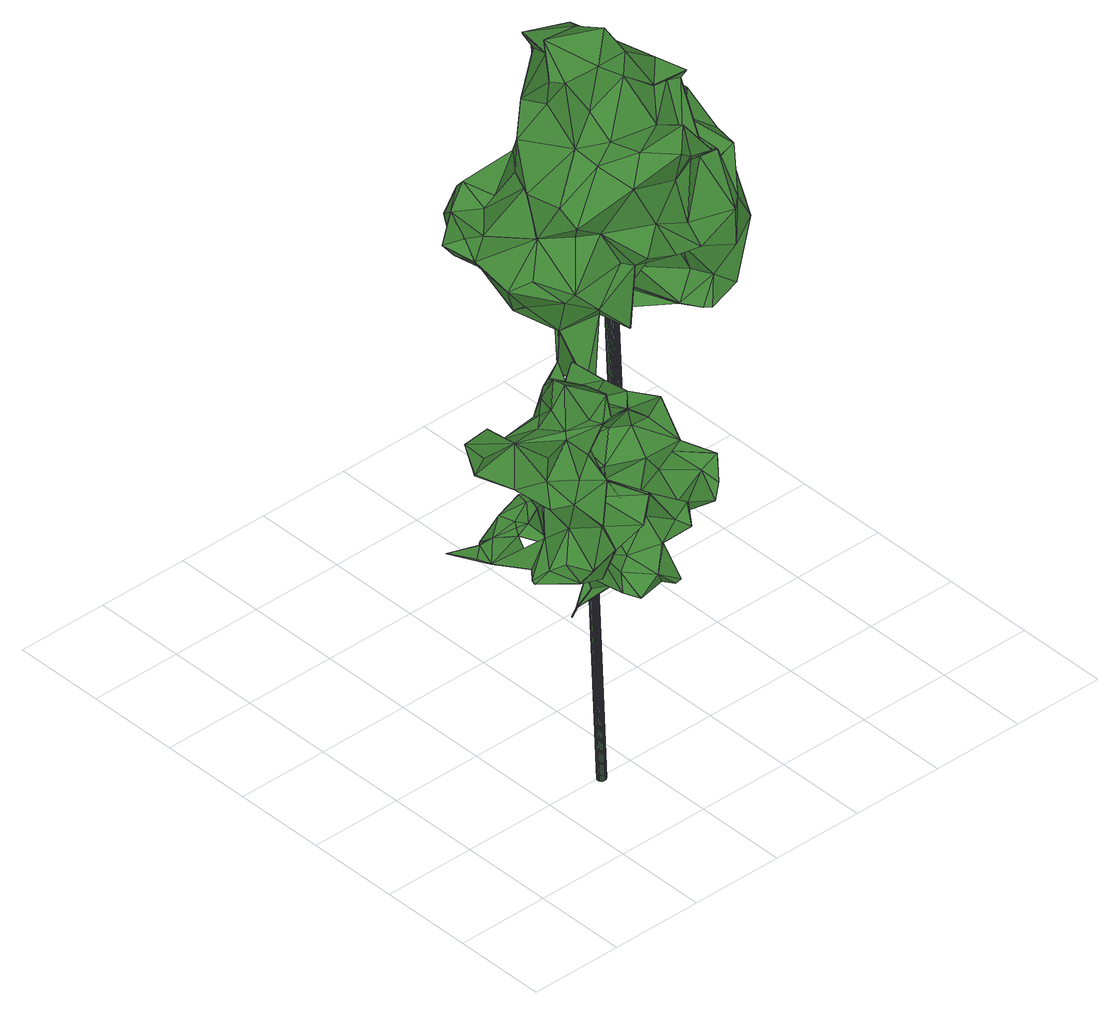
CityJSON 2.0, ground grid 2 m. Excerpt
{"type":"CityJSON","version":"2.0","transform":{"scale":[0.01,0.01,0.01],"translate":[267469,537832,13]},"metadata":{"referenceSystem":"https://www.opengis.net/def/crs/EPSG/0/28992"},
"CityObjects":{
"tree1":{"type":"SolitaryVegetationObject","attributes":{"gtid":402,"crown_width_m":4.12,"crown_median_z":20.37,"crown_r50_m":0.242,"crown_porosity":0.937,"trunk_H_m":6.7,"trunk_DBH_m":0.18,"trunk_radius_m":0.0898,"trunk_base_height_m":13.67,"original_gtid":"403"},"geometry":[{"type":"Solid","lod":"3","boundaries":[[[[0,1,2]],[[3,4,5]],[[6,7,8]],[[6,8,9]],[[10,11,12]],[[13,14,15]],[[16,17,18]],[[19,20,21]],[[22,23,24]],[[25,26,27]],[[28,29,30]],[[31,32,33]],[[2,34,35]],[[36,37,38]],[[9,39,6]],[[40,41,42]],[[43,40,42]],[[44,45,46]],[[47,45,44]],[[48,49,50]],[[51,49,48]],[[52,53,41]],[[54,55,56]],[[57,58,59]],[[57,12,58]],[[16,60,61]],[[18,61,60]],[[18,60,16]],[[62,63,64]],[[65,66,22]],[[67,68,69]],[[70,71,72]],[[42,41,73]],[[74,75,76]],[[52,77,78]],[[69,79,80]],[[74,76,81]],[[48,82,83]],[[84,6,76]],[[85,86,58]],[[87,58,86]],[[88,32,89]],[[50,82,48]],[[32,90,33]],[[91,33,90]],[[92,47,93]],[[37,79,38]],[[57,59,10]],[[18,94,95]],[[22,96,97]],[[98,21,85]],[[84,99,6]],[[38,100,101]],[[102,103,104]],[[88,105,106]],[[70,72,107]],[[15,89,13]],[[31,96,13]],[[96,31,97]],[[94,108,27]],[[81,109,51]],[[27,61,95]],[[110,111,63]],[[67,63,111]],[[43,112,113]],[[95,61,18]],[[79,37,80]],[[101,114,115]],[[31,13,89]],[[37,116,80]],[[102,117,118]],[[119,118,117]],[[120,121,23]],[[2,1,122]],[[69,64,67]],[[81,6,39]],[[81,39,83]],[[123,124,125]],[[10,126,11]],[[5,127,128]],[[129,130,131]],[[132,131,130]],[[94,27,95]],[[115,133,134]],[[135,123,134]],[[44,46,131]],[[10,12,57]],[[69,80,136]],[[53,137,54]],[[3,128,138]],[[69,68,79]],[[139,140,28]],[[73,22,66]],[[73,66,104]],[[17,94,18]],[[141,142,34]],[[143,144,94]],[[9,145,39]],[[120,146,100]],[[31,89,32]],[[6,99,7]],[[147,85,20]],[[58,148,149]],[[58,149,150]],[[151,132,152]],[[97,31,153]],[[5,154,127]],[[85,147,86]],[[155,105,15]],[[84,156,99]],[[150,10,58]],[[83,51,48]],[[157,158,43]],[[159,158,157]],[[160,113,161]],[[106,162,163]],[[72,71,164]],[[72,164,165]],[[36,116,37]],[[115,116,36]],[[166,167,168]],[[169,167,166]],[[108,94,144]],[[104,144,170]],[[24,23,171]],[[24,171,172]],[[173,174,0]],[[173,0,2]],[[23,175,120]],[[146,120,175]],[[2,117,172]],[[129,131,176]],[[102,24,172]],[[134,133,135]],[[83,39,51]],[[50,90,82]],[[177,119,141]],[[51,39,145]],[[145,81,51]],[[91,90,50]],[[51,109,33]],[[20,85,21]],[[165,129,1]],[[1,0,165]],[[82,90,83]],[[88,90,32]],[[92,45,47]],[[138,86,147]],[[154,4,178]],[[156,45,92]],[[3,138,147]],[[173,107,174]],[[27,28,16]],[[27,16,61]],[[179,11,126]],[[122,34,2]],[[180,143,157]],[[35,34,181]],[[141,1,177]],[[182,181,34]],[[102,162,24]],[[50,49,91]],[[145,25,183]],[[54,184,185]],[[186,30,29]],[[26,28,27]],[[40,160,186]],[[84,176,156]],[[187,134,123]],[[187,123,125]],[[70,164,71]],[[132,164,152]],[[64,69,136]],[[64,136,62]],[[188,189,152]],[[188,152,164]],[[152,190,151]],[[159,137,78]],[[65,104,66]],[[64,63,67]],[[145,9,8]],[[148,58,87]],[[173,121,188]],[[173,188,107]],[[191,192,193]],[[102,172,117]],[[109,194,33]],[[125,112,52]],[[163,162,102]],[[180,157,43]],[[170,144,143]],[[164,70,188]],[[127,154,195]],[[78,137,53]],[[196,7,192]],[[22,55,23]],[[12,137,58]],[[154,5,4]],[[110,188,121]],[[121,100,110]],[[120,100,121]],[[78,53,52]],[[81,83,109]],[[197,41,40]],[[107,188,70]],[[2,172,171]],[[168,198,166]],[[35,117,2]],[[114,199,115]],[[195,113,125]],[[109,83,163]],[[109,163,102]],[[200,195,124]],[[105,88,89]],[[105,89,15]],[[104,170,73]],[[28,30,139]],[[104,103,145]],[[51,33,91]],[[106,163,88]],[[74,118,119]],[[75,74,119]],[[12,11,184]],[[179,184,11]],[[59,58,10]],[[46,176,131]],[[185,184,179]],[[113,112,125]],[[184,137,12]],[[102,104,65]],[[145,183,104]],[[29,28,26]],[[129,177,1]],[[40,43,160]],[[201,137,157]],[[157,137,159]],[[116,136,80]],[[176,84,76]],[[75,176,76]],[[93,193,92]],[[10,150,202]],[[202,126,10]],[[203,197,40]],[[168,203,40]],[[197,204,134]],[[203,204,197]],[[26,205,29]],[[191,29,205]],[[206,204,203]],[[190,207,167]],[[203,167,207]],[[156,176,46]],[[6,81,76]],[[44,208,47]],[[138,209,86]],[[68,111,110]],[[206,62,136]],[[2,210,173]],[[171,210,2]],[[139,211,16]],[[132,130,164]],[[23,210,171]],[[157,143,201]],[[7,212,8]],[[34,142,182]],[[181,182,142]],[[72,213,107]],[[189,63,62]],[[20,214,147]],[[110,63,188]],[[46,45,156]],[[24,162,155]],[[155,162,105]],[[106,105,162]],[[179,55,185]],[[121,210,23]],[[173,210,121]],[[126,199,114]],[[179,126,114]],[[90,88,215]],[[90,215,83]],[[145,205,25]],[[26,25,205]],[[85,58,98]],[[145,74,81]],[[102,74,145]],[[29,193,186]],[[150,200,202]],[[216,200,150]],[[185,55,54]],[[188,63,189]],[[67,111,68]],[[193,192,92]],[[53,54,56]],[[113,195,161]],[[52,158,77]],[[159,77,158]],[[216,149,148]],[[190,167,169]],[[209,127,216]],[[217,148,86]],[[217,86,209]],[[94,17,218]],[[94,218,143]],[[187,125,52]],[[187,197,134]],[[141,35,142]],[[42,180,43]],[[42,73,180]],[[1,141,122]],[[216,195,200]],[[216,127,195]],[[152,189,190]],[[0,213,165]],[[165,213,72]],[[131,219,44]],[[218,220,19]],[[16,28,140]],[[147,214,178]],[[143,180,170]],[[73,170,180]],[[122,141,34]],[[8,205,145]],[[8,212,205]],[[38,79,68]],[[155,15,14]],[[96,14,13]],[[47,169,166]],[[47,166,93]],[[22,14,96]],[[155,14,22]],[[155,22,24]],[[30,186,160]],[[30,160,139]],[[43,113,160]],[[181,142,35]],[[211,178,214]],[[100,146,101]],[[197,187,41]],[[52,41,187]],[[116,204,136]],[[206,136,204]],[[216,148,217]],[[216,217,209]],[[208,169,47]],[[102,118,74]],[[209,128,127]],[[168,167,203]],[[109,65,194]],[[135,202,124]],[[200,124,202]],[[206,203,207]],[[5,128,3]],[[211,220,16]],[[104,183,108]],[[27,108,183]],[[73,56,55]],[[41,53,56]],[[41,56,73]],[[119,117,35]],[[131,132,219]],[[132,151,219]],[[208,219,151]],[[44,219,208]],[[33,153,31]],[[190,169,151]],[[151,169,208]],[[184,54,137]],[[98,137,201]],[[58,137,98]],[[109,102,65]],[[212,7,196]],[[190,189,207]],[[207,189,62]],[[207,62,206]],[[40,221,168]],[[198,168,221]],[[115,204,116]],[[134,204,115]],[[214,220,211]],[[196,192,191]],[[99,192,7]],[[153,65,97]],[[97,65,22]],[[150,149,216]],[[205,212,196]],[[205,196,191]],[[114,175,179]],[[146,175,114]],[[186,198,221]],[[186,221,40]],[[179,175,55]],[[156,192,99]],[[92,192,156]],[[29,191,193]],[[23,55,175]],[[146,114,101]],[[38,222,36]],[[38,101,222]],[[101,115,222]],[[222,115,36]],[[22,73,55]],[[119,35,141]],[[174,107,213]],[[174,213,0]],[[199,126,133]],[[25,27,183]],[[108,144,104]],[[91,49,51]],[[218,16,220]],[[218,17,16]],[[214,19,220]],[[20,19,214]],[[158,52,112]],[[158,112,43]],[[78,77,159]],[[16,140,139]],[[178,223,154]],[[178,211,223]],[[160,161,139]],[[161,211,139]],[[223,211,161]],[[223,161,154]],[[161,195,154]],[[145,103,102]],[[177,75,119]],[[153,33,194]],[[177,176,75]],[[177,129,176]],[[224,93,198]],[[224,198,186]],[[166,198,93]],[[87,86,148]],[[163,83,215]],[[163,215,88]],[[224,225,93]],[[193,93,225]],[[186,225,224]],[[193,225,186]],[[100,68,110]],[[19,21,218]],[[38,68,100]],[[201,143,21]],[[201,21,98]],[[199,133,115]],[[202,135,133]],[[202,133,126]],[[143,218,21]],[[135,124,123]],[[125,124,195]],[[138,128,209]],[[165,164,130]],[[129,165,130]],[[178,4,147]],[[147,4,3]],[[153,194,65]],[[226,227,228]],[[226,228,229]],[[229,228,230]],[[229,230,231]],[[228,227,232]],[[228,232,230]],[[230,232,233]],[[230,233,231]],[[232,227,234]],[[232,234,233]],[[233,234,235]],[[233,235,231]],[[234,227,236]],[[234,236,235]],[[235,236,237]],[[235,237,231]],[[236,227,238]],[[236,238,237]],[[237,238,239]],[[237,239,231]],[[238,227,240]],[[238,240,239]],[[239,240,241]],[[239,241,231]],[[240,227,242]],[[240,242,241]],[[241,242,243]],[[241,243,231]],[[242,227,244]],[[242,244,243]],[[243,244,245]],[[243,245,231]],[[244,227,246]],[[244,246,245]],[[245,246,247]],[[245,247,231]],[[246,227,248]],[[246,248,247]],[[247,248,249]],[[247,249,231]],[[248,227,250]],[[248,250,249]],[[249,250,251]],[[249,251,231]],[[250,227,252]],[[250,252,251]],[[251,252,253]],[[251,253,231]],[[252,227,254]],[[252,254,253]],[[253,254,255]],[[253,255,231]],[[254,227,256]],[[254,256,255]],[[255,256,257]],[[255,257,231]],[[256,227,258]],[[256,258,257]],[[257,258,259]],[[257,259,231]],[[258,227,260]],[[258,260,259]],[[259,260,261]],[[259,261,231]],[[260,227,262]],[[260,262,261]],[[261,262,263]],[[261,263,231]],[[262,227,264]],[[262,264,263]],[[263,264,265]],[[263,265,231]],[[264,227,266]],[[264,266,265]],[[265,266,267]],[[265,267,231]],[[266,227,268]],[[266,268,267]],[[267,268,269]],[[267,269,231]],[[268,227,270]],[[268,270,269]],[[269,270,271]],[[269,271,231]],[[270,227,272]],[[270,272,271]],[[271,272,273]],[[271,273,231]],[[272,227,274]],[[272,274,273]],[[273,274,275]],[[273,275,231]],[[274,227,226]],[[274,226,275]],[[275,226,229]],[[275,229,231]]]]}]},
"tree2":{"type":"SolitaryVegetationObject","attributes":{"gtid":361,"crown_width_m":5.35,"crown_median_z":20.96,"crown_r50_m":0.291,"crown_porosity":0.917,"trunk_H_m":7.22,"trunk_DBH_m":0.253,"trunk_radius_m":0.126,"trunk_base_height_m":13.74,"original_gtid":"362"},"geometry":[{"type":"Solid","lod":"3","boundaries":[[[[276,277,278]],[[279,277,276]],[[280,281,282]],[[283,284,285]],[[286,287,288]],[[289,290,291]],[[292,293,294]],[[292,294,295]],[[296,297,298]],[[299,300,301]],[[302,303,276]],[[304,305,306]],[[307,308,309]],[[310,311,312]],[[313,314,310]],[[311,310,314]],[[315,316,317]],[[318,319,279]],[[320,321,312]],[[322,323,290]],[[297,324,298]],[[325,326,327]],[[328,329,299]],[[328,330,329]],[[306,331,332]],[[333,334,335]],[[302,278,336]],[[308,302,336]],[[337,338,339]],[[340,341,301]],[[342,282,343]],[[309,344,345]],[[346,347,348]],[[349,317,306]],[[332,349,306]],[[344,309,350]],[[327,351,325]],[[352,353,354]],[[355,344,353]],[[333,335,356]],[[327,357,351]],[[358,357,327]],[[329,359,360]],[[361,362,363]],[[350,309,364]],[[365,366,367]],[[368,369,370]],[[371,372,373]],[[371,373,374]],[[296,375,376]],[[332,377,378]],[[301,341,366]],[[296,379,375]],[[340,301,380]],[[340,380,286]],[[288,379,286]],[[324,297,372]],[[324,372,371]],[[348,347,381]],[[382,325,383]],[[327,384,385]],[[374,346,386]],[[387,388,389]],[[282,318,390]],[[391,392,393]],[[276,278,302]],[[286,379,296]],[[293,377,294]],[[394,321,395]],[[396,397,398]],[[363,362,399]],[[400,309,345]],[[401,402,285]],[[403,377,293]],[[320,404,321]],[[405,406,342]],[[405,342,407]],[[408,280,282]],[[409,312,311]],[[320,312,409]],[[333,410,334]],[[311,283,409]],[[411,409,283]],[[313,310,412]],[[413,303,414]],[[302,414,303]],[[415,416,417]],[[295,416,415]],[[418,397,396]],[[419,350,315]],[[420,421,422]],[[409,337,320]],[[423,424,425]],[[331,426,416]],[[284,283,314]],[[331,305,426]],[[331,306,305]],[[427,367,428]],[[411,339,338]],[[429,421,430]],[[430,421,420]],[[431,349,418]],[[432,349,431]],[[432,431,418]],[[433,434,398]],[[296,428,340]],[[423,365,435]],[[298,427,296]],[[415,336,422]],[[422,363,420]],[[433,398,436]],[[418,349,389]],[[418,437,391]],[[438,391,437]],[[439,440,288]],[[325,351,383]],[[327,385,358]],[[360,441,299]],[[351,357,383]],[[442,374,443]],[[336,417,308]],[[415,417,336]],[[419,315,432]],[[320,330,404]],[[298,324,427]],[[444,445,446]],[[375,440,447]],[[280,408,406]],[[352,448,449]],[[450,451,406]],[[452,406,451]],[[314,453,284]],[[454,455,429]],[[455,456,429]],[[287,439,288]],[[447,376,375]],[[288,375,379]],[[450,457,458]],[[459,458,457]],[[378,377,347]],[[349,460,389]],[[438,384,346]],[[414,461,413]],[[436,437,462]],[[385,384,437]],[[286,296,340]],[[418,396,354]],[[432,418,354]],[[438,437,384]],[[427,428,296]],[[364,315,350]],[[432,315,317]],[[444,446,285]],[[348,371,386]],[[463,299,464]],[[396,465,352]],[[400,448,414]],[[346,327,326]],[[376,297,296]],[[354,396,352]],[[385,418,358]],[[385,436,418]],[[385,437,436]],[[416,295,294]],[[466,427,467]],[[324,467,427]],[[348,381,468]],[[348,468,371]],[[410,333,469]],[[470,471,472]],[[463,300,299]],[[365,473,435]],[[352,449,353]],[[435,453,313]],[[311,314,283]],[[304,474,305]],[[475,394,395]],[[287,370,439]],[[276,303,390]],[[282,281,318]],[[398,397,436]],[[297,376,372]],[[389,437,418]],[[388,476,368]],[[438,392,391]],[[389,392,438]],[[475,404,328]],[[458,459,352]],[[432,317,349]],[[356,335,284]],[[360,359,477]],[[280,477,359]],[[330,320,337]],[[330,337,329]],[[356,284,453]],[[404,330,328]],[[442,443,478]],[[312,321,394]],[[312,394,310]],[[301,328,299]],[[416,426,417]],[[316,417,426]],[[447,369,476]],[[368,476,369]],[[357,382,383]],[[410,430,334]],[[436,479,433]],[[480,479,436]],[[374,386,371]],[[329,360,299]],[[481,476,387]],[[481,387,389]],[[365,467,473]],[[447,440,369]],[[482,473,467]],[[388,387,476]],[[410,454,430]],[[399,402,335]],[[363,399,335]],[[429,430,454]],[[482,403,469]],[[459,457,483]],[[403,484,377]],[[381,484,403]],[[308,316,309]],[[417,316,308]],[[302,308,307]],[[302,307,414]],[[434,322,289]],[[478,443,485]],[[436,397,418]],[[292,454,469]],[[469,454,410]],[[301,366,423]],[[280,359,486]],[[365,423,366]],[[416,294,331]],[[324,371,467]],[[375,288,440]],[[478,485,481]],[[423,487,301]],[[284,335,401]],[[284,401,285]],[[389,462,437]],[[389,388,488]],[[393,349,489]],[[461,483,457]],[[490,286,491]],[[368,492,388]],[[353,493,354]],[[388,463,323]],[[411,285,446]],[[488,433,479]],[[480,488,479]],[[400,345,355]],[[294,377,331]],[[332,331,377]],[[344,355,345]],[[369,439,370]],[[364,316,315]],[[309,316,364]],[[332,378,489]],[[378,393,489]],[[469,403,292]],[[327,346,384]],[[472,494,470]],[[467,371,468]],[[418,391,358]],[[366,428,367]],[[483,414,448]],[[306,317,304]],[[466,467,367]],[[466,367,427]],[[307,309,400]],[[495,360,477]],[[292,455,454]],[[398,434,465]],[[396,398,465]],[[409,338,337]],[[411,338,409]],[[307,400,414]],[[352,465,458]],[[291,465,434]],[[393,460,349]],[[310,394,412]],[[425,412,394]],[[353,449,355]],[[353,344,493]],[[350,354,493]],[[350,493,344]],[[355,449,448]],[[366,341,428]],[[340,428,341]],[[339,496,497]],[[467,468,381]],[[295,455,292]],[[356,498,333]],[[469,333,498]],[[450,406,405]],[[420,363,334]],[[279,390,318]],[[463,499,500]],[[492,500,499]],[[501,278,277]],[[335,402,401]],[[293,292,403]],[[318,502,319]],[[492,380,500]],[[497,319,502]],[[502,503,497]],[[426,305,474]],[[432,354,504]],[[458,465,291]],[[458,291,450]],[[457,505,405]],[[450,405,505]],[[450,505,457]],[[380,368,490]],[[287,490,370]],[[368,370,490]],[[472,506,494]],[[490,491,380]],[[388,499,463]],[[348,386,346]],[[382,391,507]],[[357,358,382]],[[334,430,420]],[[455,295,415]],[[411,446,445]],[[352,459,448]],[[459,483,448]],[[317,474,304]],[[289,322,290]],[[280,486,281]],[[456,422,421]],[[461,457,407]],[[486,359,329]],[[486,329,497]],[[434,289,291]],[[447,373,376]],[[372,376,373]],[[444,402,362]],[[508,463,464]],[[393,392,460]],[[380,492,368]],[[404,395,321]],[[411,283,285]],[[462,480,436]],[[413,390,303]],[[337,339,329]],[[456,415,422]],[[361,363,422]],[[329,339,497]],[[483,461,414]],[[356,453,435]],[[425,487,423]],[[328,487,425]],[[314,313,453]],[[473,498,435]],[[380,301,300]],[[301,487,328]],[[380,300,463]],[[463,500,380]],[[442,389,438]],[[356,435,498]],[[482,469,498]],[[299,441,464]],[[482,498,473]],[[502,318,281]],[[452,280,406]],[[350,504,354]],[[475,425,394]],[[475,328,425]],[[282,390,413]],[[346,393,347]],[[501,470,278]],[[278,470,336]],[[332,489,349]],[[316,426,474]],[[316,474,317]],[[355,448,400]],[[279,276,390]],[[393,346,326]],[[406,408,342]],[[447,374,373]],[[388,492,499]],[[412,425,424]],[[358,391,382]],[[435,424,423]],[[412,424,313]],[[435,313,424]],[[402,444,285]],[[335,334,363]],[[485,476,481]],[[393,326,325]],[[432,504,419]],[[442,478,389]],[[347,393,378]],[[471,470,501]],[[472,471,506]],[[382,507,325]],[[389,478,481]],[[457,405,407]],[[413,461,282]],[[342,343,407]],[[506,471,277]],[[471,501,277]],[[277,279,506]],[[467,365,367]],[[347,377,484]],[[347,484,381]],[[439,369,440]],[[467,381,509]],[[467,509,482]],[[503,281,486]],[[502,281,503]],[[323,488,388]],[[323,322,488]],[[433,488,434]],[[322,434,488]],[[475,395,404]],[[389,480,462]],[[389,488,480]],[[342,408,282]],[[495,477,290]],[[452,451,280]],[[477,280,451]],[[291,451,450]],[[477,451,291]],[[456,455,415]],[[411,445,362]],[[497,496,319]],[[419,504,350]],[[482,509,403]],[[445,444,362]],[[361,506,362]],[[389,460,392]],[[510,506,279]],[[279,319,510]],[[380,491,286]],[[402,399,362]],[[510,362,506]],[[510,411,362]],[[510,319,411]],[[438,346,442]],[[391,393,507]],[[374,442,346]],[[381,403,509]],[[507,393,325]],[[495,441,360]],[[463,441,495]],[[508,464,441]],[[508,441,463]],[[319,496,411]],[[411,496,339]],[[361,494,506]],[[422,494,361]],[[456,421,429]],[[470,494,336]],[[422,336,494]],[[503,486,497]],[[490,287,286]],[[495,290,463]],[[477,291,290]],[[407,343,461]],[[461,343,282]],[[323,463,290]],[[485,443,476]],[[447,443,374]],[[447,476,443]],[[511,512,513]],[[511,513,514]],[[514,513,515]],[[514,515,516]],[[513,512,517]],[[513,517,515]],[[515,517,518]],[[515,518,516]],[[517,512,519]],[[517,519,518]],[[518,519,520]],[[518,520,516]],[[519,512,521]],[[519,521,520]],[[520,521,522]],[[520,522,516]],[[521,512,523]],[[521,523,522]],[[522,523,524]],[[522,524,516]],[[523,512,525]],[[523,525,524]],[[524,525,526]],[[524,526,516]],[[525,512,527]],[[525,527,526]],[[526,527,528]],[[526,528,516]],[[527,512,529]],[[527,529,528]],[[528,529,530]],[[528,530,516]],[[529,512,531]],[[529,531,530]],[[530,531,532]],[[530,532,516]],[[531,512,533]],[[531,533,532]],[[532,533,534]],[[532,534,516]],[[533,512,535]],[[533,535,534]],[[534,535,536]],[[534,536,516]],[[535,512,537]],[[535,537,536]],[[536,537,538]],[[536,538,516]],[[537,512,539]],[[537,539,538]],[[538,539,540]],[[538,540,516]],[[539,512,541]],[[539,541,540]],[[540,541,542]],[[540,542,516]],[[541,512,543]],[[541,543,542]],[[542,543,544]],[[542,544,516]],[[543,512,545]],[[543,545,544]],[[544,545,546]],[[544,546,516]],[[545,512,547]],[[545,547,546]],[[546,547,548]],[[546,548,516]],[[547,512,549]],[[547,549,548]],[[548,549,550]],[[548,550,516]],[[549,512,551]],[[549,551,550]],[[550,551,552]],[[550,552,516]],[[551,512,553]],[[551,553,552]],[[552,553,554]],[[552,554,516]],[[553,512,555]],[[553,555,554]],[[554,555,556]],[[554,556,516]],[[555,512,557]],[[555,557,556]],[[556,557,558]],[[556,558,516]],[[557,512,559]],[[557,559,558]],[[558,559,560]],[[558,560,516]],[[559,512,511]],[[559,511,560]],[[560,511,514]],[[560,514,516]]]]}]}
},
"vertices":[
[306,123,596],[283,122,577],[279,183,576],[277,187,1007],[278,187,1006],[278,186,1007],[107,137,663],[148,58,689],[136,131,682],[102,140,672],[444,318,860],[445,339,793],[397,354,846],[264,381,620],[269,358,662],[264,380,619],[174,267,882],[181,350,864],[124,348,859],[253,286,894],[273,303,914],[287,339,844],[289,301,676],[355,225,685],[302,267,632],[195,212,768],[154,148,805],[151,242,800],[179,185,837],[184,115,820],[235,158,827],[205,344,655],[157,343,619],[159,310,646],[224,151,540],[223,152,541],[526,223,738],[558,136,735],[552,199,688],[133,176,662],[319,179,774],[358,222,758],[318,180,773],[301,206,847],[255,136,716],[218,40,741],[210,66,663],[302,56,745],[43,309,669],[101,290,638],[44,311,669],[112,261,638],[389,245,819],[356,294,777],[363,337,751],[332,270,734],[332,270,736],[413,373,886],[353,331,880],[414,372,887],[145,320,832],[93,286,840],[444,89,707],[437,102,678],[521,99,665],[223,284,661],[276,271,670],[521,100,663],[507,134,656],[546,117,684],[415,76,550],[401,76,547],[393,105,540],[292,234,743],[233,154,654],[223,126,650],[143,145,665],[377,276,870],[382,311,825],[554,138,691],[557,134,735],[135,175,660],[101,290,636],[112,261,636],[161,86,669],[288,314,928],[301,315,938],[334,326,953],[157,342,618],[205,343,653],[126,312,643],[127,311,645],[218,38,741],[302,55,746],[149,324,820],[92,286,838],[268,358,663],[259,328,667],[288,340,844],[149,59,687],[486,186,646],[498,196,737],[243,216,632],[210,192,707],[214,249,720],[217,314,650],[209,301,646],[406,137,556],[175,266,803],[199,285,644],[473,149,640],[505,132,656],[316,220,884],[324,189,892],[440,234,751],[475,187,803],[498,194,737],[277,183,577],[276,177,623],[263,155,563],[439,206,697],[406,149,658],[265,155,561],[456,211,829],[402,207,879],[401,207,877],[439,276,824],[338,196,952],[278,188,1007],[284,92,577],[305,121,598],[260,132,660],[324,125,625],[483,207,863],[461,130,818],[482,206,865],[527,143,707],[331,338,844],[262,256,992],[239,198,895],[228,235,838],[224,150,542],[194,131,547],[237,298,806],[205,278,792],[180,191,701],[440,207,698],[260,256,991],[335,325,954],[339,302,896],[378,277,872],[374,128,689],[387,97,636],[217,314,652],[336,195,951],[271,317,661],[209,65,664],[285,276,867],[327,272,888],[332,291,877],[282,185,845],[322,189,894],[224,284,659],[199,286,643],[355,73,594],[306,66,568],[337,78,785],[360,102,764],[359,103,765],[359,101,763],[221,271,786],[315,239,622],[294,245,591],[376,159,571],[376,158,569],[398,255,736],[211,98,646],[282,122,578],[283,249,971],[410,285,744],[251,224,819],[193,132,546],[192,130,546],[194,214,768],[387,344,785],[365,338,750],[278,128,820],[418,215,827],[389,97,636],[417,50,686],[403,79,693],[219,77,772],[217,39,741],[220,76,773],[209,301,648],[339,184,904],[198,77,679],[420,177,771],[337,80,785],[457,212,829],[400,209,879],[288,338,843],[424,233,893],[364,133,747],[444,169,737],[195,142,744],[446,120,690],[442,89,708],[314,109,742],[285,250,972],[342,152,631],[245,207,906],[167,118,688],[375,130,562],[251,252,928],[159,310,644],[327,272,890],[301,313,937],[197,322,850],[308,172,703],[232,268,885],[314,109,744],[524,222,738],[310,212,897],[257,133,790],[221,77,772],[334,195,67],[325,195,67],[334,197,67],[314,205,737],[314,208,737],[305,206,737],[333,199,67],[313,210,737],[331,201,67],[312,212,737],[330,203,67],[310,213,737],[327,204,67],[308,214,737],[325,204,67],[305,214,737],[323,204,67],[303,214,737],[321,203,67],[301,213,737],[319,201,67],[299,212,737],[317,200,67],[298,210,737],[316,197,67],[297,208,737],[316,195,67],[296,206,737],[316,193,67],[297,203,737],[317,191,67],[298,201,737],[318,189,67],[299,199,737],[320,187,67],[301,198,737],[323,186,67],[303,197,737],[325,186,67],[305,197,737],[327,186,67],[308,197,737],[329,187,67],[310,198,737],[331,189,67],[312,199,737],[333,190,67],[313,201,737],[334,193,67],[314,203,737],
[1124,754,846],[1060,770,897],[1108,691,854],[1101,811,919],[1027,961,867],[1060,902,849],[1115,937,839],[901,761,1134],[874,735,1106],[950,737,1045],[668,965,827],[744,959,730],[694,986,728],[978,812,771],[880,847,822],[956,905,747],[829,597,864],[777,564,828],[863,580,784],[905,558,795],[607,915,827],[528,852,826],[567,833,831],[845,888,955],[768,874,884],[735,886,920],[1120,705,792],[1109,790,758],[904,735,649],[920,663,755],[833,676,676],[1077,689,697],[1103,640,717],[1052,622,600],[761,830,1194],[869,783,1193],[855,846,1169],[751,760,1138],[826,753,1143],[961,614,592],[998,625,645],[925,638,608],[1108,839,907],[1038,859,983],[888,898,1131],[808,940,1126],[895,782,767],[864,843,810],[559,797,803],[684,607,552],[686,633,549],[685,633,547],[812,907,1020],[927,913,1016],[857,944,1066],[799,663,768],[759,590,663],[823,634,1012],[915,618,1037],[904,678,1010],[1044,611,810],[907,871,1107],[924,839,1059],[926,870,1037],[661,942,854],[690,886,838],[1092,977,747],[1114,961,726],[1085,676,558],[1086,676,560],[659,676,659],[688,599,737],[635,633,760],[832,676,674],[1020,674,561],[702,606,531],[1027,821,625],[1099,809,562],[981,771,547],[1127,795,562],[802,692,1015],[727,635,526],[730,676,519],[926,937,898],[924,938,898],[983,727,955],[1014,733,1031],[983,642,939],[976,604,591],[637,740,952],[675,814,942],[677,786,921],[696,863,751],[695,862,749],[740,905,692],[567,716,773],[558,798,801],[593,819,760],[620,759,680],[644,974,769],[576,871,767],[777,598,794],[757,589,663],[645,975,770],[725,885,851],[643,615,784],[726,635,528],[704,605,532],[697,723,517],[698,723,515],[622,727,704],[761,747,787],[793,782,776],[763,757,676],[1131,823,830],[722,698,563],[718,674,687],[731,646,678],[784,848,1141],[807,939,1124],[914,799,617],[805,795,631],[895,840,626],[970,680,935],[1084,715,604],[949,736,1043],[983,737,1039],[734,645,863],[833,944,1087],[1079,948,738],[996,1007,744],[1113,960,724],[1078,1001,793],[914,841,1121],[875,578,1012],[994,781,1062],[725,775,1147],[1165,856,776],[1136,763,697],[1019,589,805],[906,601,770],[1021,589,723],[786,758,595],[952,643,590],[990,622,938],[990,622,936],[1011,629,926],[686,822,1007],[736,795,1078],[718,846,1070],[924,638,750],[609,828,819],[659,881,827],[942,627,938],[914,597,977],[837,763,638],[924,640,606],[838,842,661],[944,838,661],[729,709,1026],[826,879,595],[784,760,596],[720,700,564],[738,905,690],[687,892,740],[882,854,937],[661,678,659],[622,758,681],[1018,722,1050],[1020,723,1051],[1018,723,1052],[657,868,744],[1080,785,619],[1104,807,567],[981,976,734],[987,910,809],[1028,927,805],[795,742,1061],[897,619,919],[911,602,822],[989,654,906],[1051,892,712],[1002,859,676],[1030,866,678],[735,702,701],[1128,885,740],[803,796,632],[842,859,824],[845,886,954],[945,839,659],[658,733,819],[633,708,868],[603,687,796],[776,601,969],[987,670,832],[974,747,826],[979,746,930],[648,662,957],[981,671,640],[814,916,1100],[667,796,785],[953,916,843],[708,692,709],[814,854,654],[812,853,654],[696,703,754],[662,630,918],[1071,837,718],[768,628,788],[623,726,706],[943,879,911],[784,833,963],[836,777,711],[758,591,662],[689,893,742],[691,887,836],[725,789,845],[1066,755,608],[991,656,907],[912,849,844],[953,835,965],[1016,885,982],[747,667,1000],[828,801,838],[769,873,884],[1048,722,792],[1073,842,904],[1020,831,873],[985,720,587],[1058,933,742],[1022,763,929],[708,660,553],[833,822,888],[691,667,866],[1002,771,973],[888,745,74],[875,745,74],[887,748,74],[875,768,796],[875,771,796],[862,768,796],[886,751,74],[874,774,796],[884,754,74],[872,777,796],[882,756,74],[869,779,796],[879,757,74],[866,780,796],[875,758,74],[863,781,795],[872,757,73],[860,780,795],[869,756,73],[856,779,795],[866,754,73],[854,777,795],[864,752,74],[852,775,795],[863,749,74],[850,772,796],[862,745,74],[850,768,796],[863,742,74],[850,765,796],[864,739,74],[851,762,796],[866,736,74],[853,759,796],[868,734,74],[856,757,796],[871,733,74],[859,756,796],[875,732,74],[862,755,796],[878,733,74],[865,756,796],[881,734,74],[868,757,796],[884,736,74],[871,759,796],[886,738,74],[873,761,796],[887,741,74],[874,764,796]
]}
